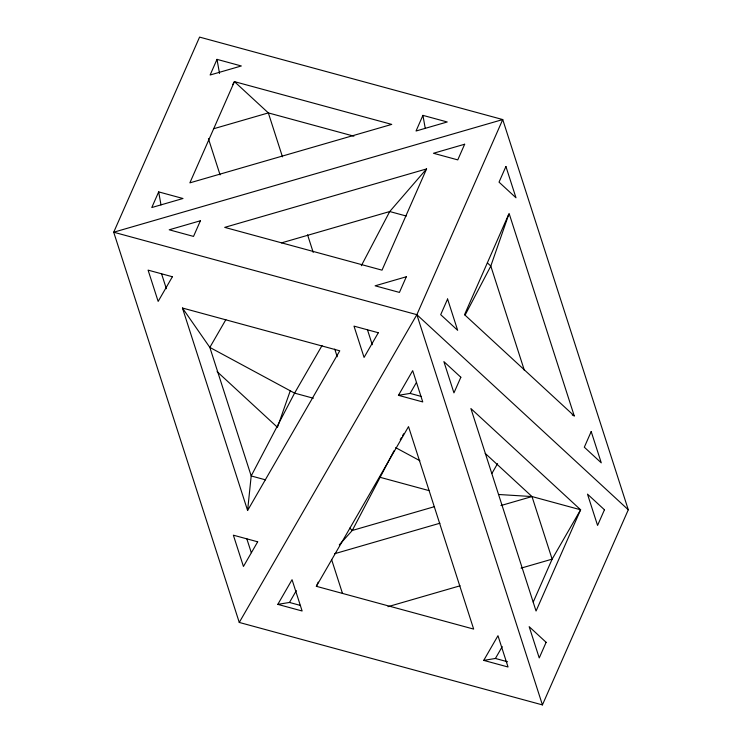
<?xml version="1.0" encoding="UTF-8"?>
<svg xmlns="http://www.w3.org/2000/svg" width="742" height="742" viewBox="0 0 742 742"><rect width="100%" height="100%" fill="white"/><g stroke="black" fill="none" stroke-linecap="round" stroke-linejoin="round"><path stroke-width="1.11" d="M247.605 510.505L182.458 308.023L339.762 350.808L247.605 510.505L251.195 475.947L294.583 393.13L322.037 345.559M508.724 214.503L490.805 266.044L465.095 315.127M290.308 390.626L277.462 427.327L217.081 371.612M158.677 191.89L151.785 207.537L182.986 198.504L158.677 191.89L160.995 204.913M217.007 59.36L210.116 75.007L241.317 65.973L217.007 59.36L219.521 73.467M422.921 115.362L416.039 131.009L447.231 121.976L422.921 115.362L425.249 128.385M426.576 168.916L382.019 270.162L224.715 227.377L426.576 168.916L389.726 211.535L361.335 265.719M239.267 622.445L416.856 314.673L502.733 119.555L199.579 37.1L113.711 232.218L239.267 622.445L542.421 704.9L628.288 509.782L502.733 119.555L113.711 232.218L416.856 314.673L628.288 509.782M316.361 586.31L408.517 426.613L473.665 629.095L316.361 586.31L318.197 582.136M533.238 602.059L552.131 559.143L580.615 509.782L470.901 408.545L536.049 611.028L580.615 509.782L531.995 496.556L498.754 494.497M394.058 450.719L352.274 530.465L339.298 544.86M232.719 84.579L234.426 81.62L391.73 124.396L189.869 182.857L234.426 81.62L268.335 112.905L353.888 136.176M225.856 319.672L209.838 347.414L251.195 475.947L265.534 479.851M277.814 604.378L292.051 579.697L302.124 610.991L277.814 604.378L289.491 602.458L300.538 605.463M398.445 395.328L412.691 370.648L422.755 401.932L398.445 395.328L410.122 393.408L421.168 396.413M289.491 602.458L296.327 590.613M410.122 393.408L416.383 382.547M400.235 439.718L401.376 437.734M402.526 435.758L403.667 433.773M491.844 473.535L497.567 463.629M483.728 660.389L497.975 635.708L508.038 666.993L483.728 660.389L495.406 658.469L507.556 661.771M495.406 658.469L502.241 646.625M213.613 128.756L268.335 112.905L282.47 156.84M281.478 242.884L389.726 211.535L406.273 216.033M434.014 506.795L352.274 530.465L349.723 528.128M334.577 553.736L439.941 523.221M500.943 505.552L531.995 496.556L552.131 559.143L521.079 568.131M387.983 606.678L460.077 585.8M313.337 398.231L294.583 393.13L209.838 347.414L182.458 308.023M379.987 477.282L428.876 490.573M572.193 414.871L574.252 415.91L509.095 213.427L464.538 314.673L574.252 415.91M395.662 447.649L419.879 460.708M487.411 262.918L490.805 266.044L524.381 370.416M485.222 453.399L531.995 496.556M416.856 314.673L542.421 704.9M367.411 329.606L372.271 344.715M307.559 234.815L313.217 252.391M334.753 349.102L337.22 356.763M208.419 138.661L220.086 174.908M331.553 559.412L342.498 593.442M161.496 273.603L166.356 288.703M246.78 538.664L251.297 552.688M200.405 220.764L193.523 236.41L169.213 229.797L200.405 220.764M406.319 276.766L399.437 292.413L375.127 285.809L406.319 276.766M464.659 144.236L457.768 159.882L433.458 153.269L464.659 144.236M447.584 299.026L440.702 314.673L457.656 330.32L447.584 299.026M505.914 166.496L499.032 182.142L515.987 197.78L505.914 166.496M460.838 377.251L453.946 392.898L443.883 361.614L460.838 377.251M591.198 431.556L584.316 447.203L601.27 462.841L591.198 431.556M546.121 642.312L539.239 657.959L529.167 626.675L546.121 642.312M604.452 509.782L597.57 525.429L587.497 494.135L604.452 509.782M172.394 276.738L158.148 301.41L148.085 270.125L172.394 276.738M257.678 541.799L243.441 566.471L233.368 535.186L257.678 541.799M378.309 332.741L364.072 357.421L353.999 326.128L378.309 332.741"/></g></svg>
